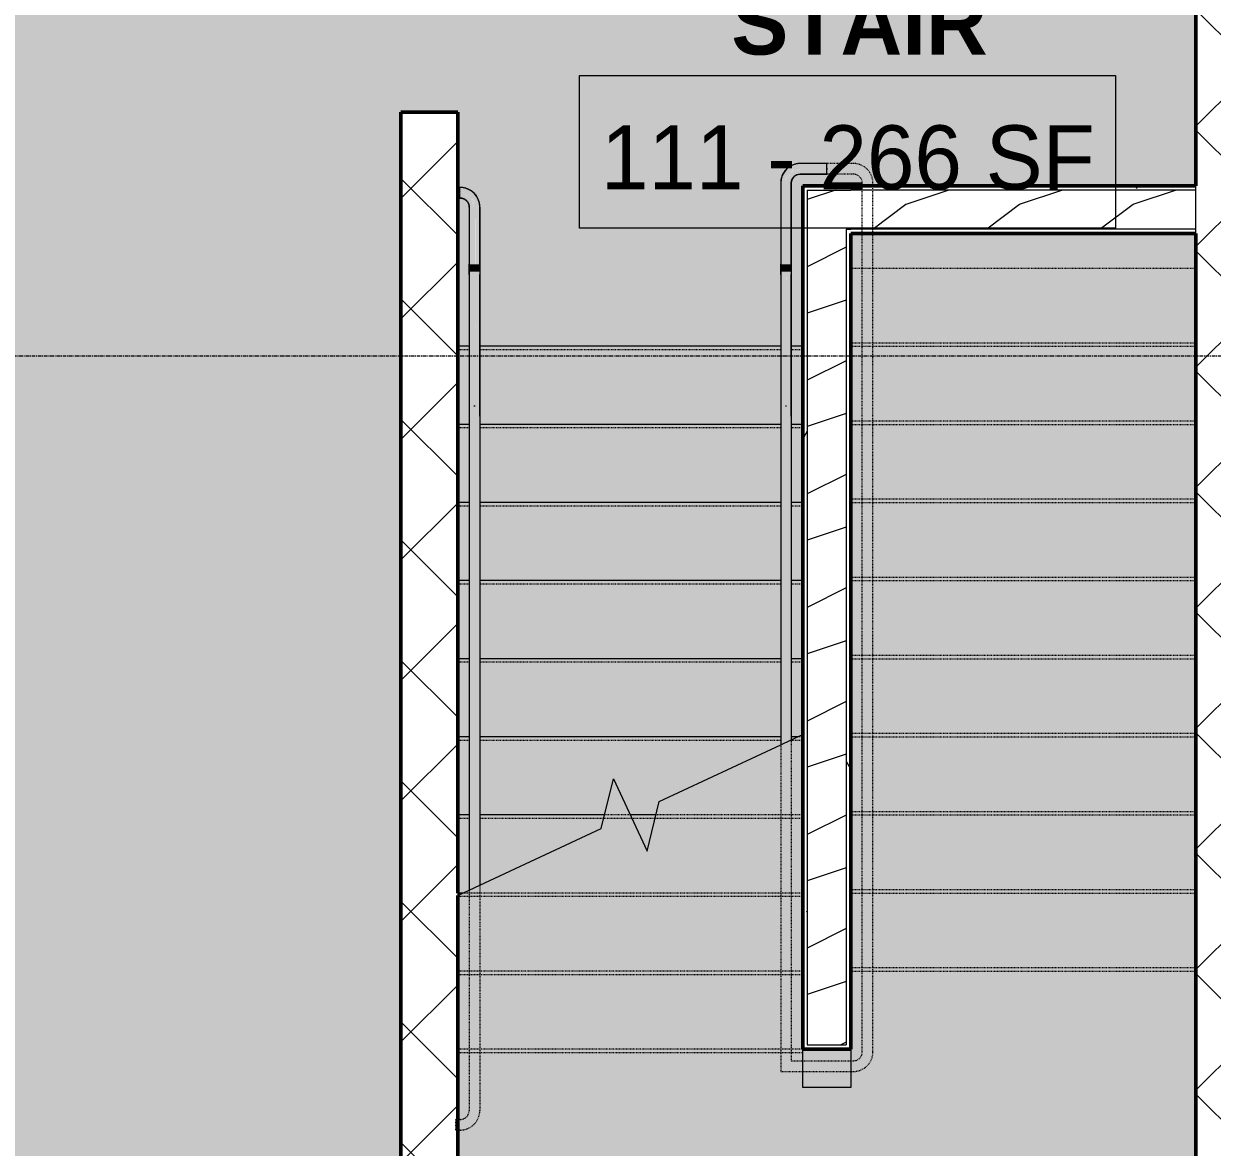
# Model space of a CAD drawing. Header units: inches. Extents: x -4266 to -1814, y 9706 to 12441.
# Drawn here: x -2693.4 to -2526, y 10055.8 to 10214 of the extents above; entities that cross this region are included whole.
import ezdxf

# ---------------------------------------------------------------- set-up
doc = ezdxf.new("R2010")
doc.units = ezdxf.units.IN
doc.header["$MEASUREMENT"] = 0
doc.linetypes.add('Grid Line 1_2_', pattern=[0.875, 0.5, -0.125, 0.125, -0.125])
doc.linetypes.add('Overhead 1_16_', pattern=[0.101562, 0.0625, -0.039062])
for name, color, linetype, lineweight in [('0-1', 7, 'Continuous', 5), ('0-2', 10, 'Continuous', 13), ('A-AREA-IDEN', 2, 'Continuous', 9), ('A-FLOR-2', 10, 'Continuous', 13), ('A-FLOR-HRAL-1', 7, 'Continuous', 9), ('A-FLOR-HRAL-3', 7, 'Overhead 1_16_', 9), ('A-WALL-3', 250, 'Continuous', 50), ('A-WALL-4', 10, 'Continuous', 13), ('A-WALL-PATT-1', 7, 'Continuous', 9), ('A-WALL-PATT-2', 53, 'Continuous', 9), ('A-WALL-PATT-5', 251, 'Continuous', 9), ('I-WALL-1', 250, 'Continuous', 50), ('S-GRID-1', 1, 'Grid Line 1_2_', 9), ('S-STRS-1', 7, 'Continuous', 9), ('S-STRS-3', 7, 'Overhead 1_16_', 9), ('S-STRS-5', 21, 'Continuous', 5), ('S-STRS-MBND-1', 7, 'Overhead 1_16_', 9), ('S-STRS-MBND-2', 7, 'Continuous', 9)]:
    doc.layers.add(name, color=color, linetype=linetype, lineweight=lineweight)
doc.layers.add('A-AREA-PATT-1', color=7, linetype='Continuous', lineweight=9, transparency=1)
doc.styles.add('Century Gothic', font='ufonts.com_century-gothic.ttf', dxfattribs={"height": 9})
doc.styles.add('Century Gothic_B', font='GOTHICB.TTF', dxfattribs={"height": 9})
pattern_1 = [(45, (0, 0), (-8.485281, 8.485281), []), (135, (0, 0), (-8.485281, -8.485281), [])]
pattern_2 = [(0, (0, 0), (30.72, 7.68), [1.267, -21.773, 1.267, -21.773, -122.88]), (0, (0, 0), (30.72, 7.68), [-46.08, 1.267, -44.813, 1.267, -21.773, -53.76]), (0, (0, 0), (30.72, 7.68), [-115.2, 1.267, -14.093, 1.267, -37.133]), (120, (11.52, 3.84), (-22.011075, 22.7643004), [1.267, -21.773, 1.267, -21.773, -122.88]), (120, (11.52, 3.84), (-22.011075, 22.7643004), [-46.08, 1.267, -44.813, 1.267, -21.773, -53.76]), (120, (11.52, 3.84), (-22.011075, 22.7643004), [-115.2, 1.267, -14.093, 1.267, -37.133]), (240, (15.36, 19.2), (-8.708925, -30.4443004), [1.267, -21.773, 1.267, -21.773, -122.88]), (240, (15.36, 19.2), (-8.708925, -30.4443004), [-46.08, 1.267, -44.813, 1.267, -21.773, -53.76]), (240, (15.36, 19.2), (-8.708925, -30.4443004), [-115.2, 1.267, -14.093, 1.267, -37.133])]
pattern_3 = [(216.87, (6.397, 15.994), (47.9809429, 31.9870857), [7.997, -71.971]), (206.565, (15.994, 11.196), (-15.993714, -15.9941327), [17.881, -17.881]), (198.435, (15.994, 3.199), (-31.9867405, -15.9938803), [10.115, -40.461])]

# ---------------------------------------------------------------- blocks, each defined once
blk = doc.blocks.new('CTR - 1st Phase - Shell_rvt-1-FLOOR PLAN - 1ST FLOOR')
at = {"layer": 'A-FLOR-2'}
for p, q in [((-2583.7, 10064.21), (-2583.7, 10069.59)), ((-2576.95, 10069.59), (-2576.95, 10064.21)), ((-2576.95, 10064.21), (-2583.7, 10064.21))]:
    blk.add_line(p, q, dxfattribs=at)
at = {"layer": 'S-GRID-1'}
blk.add_line((-1814.21, 10167.19), (-4168.71, 10167.19), dxfattribs=at)
blk = doc.blocks.new('Top Rail Type - Top Rail_Internal_-2385017-FLOOR PLAN - 1ST FLOOR')
at = {"layer": 'A-FLOR-HRAL-1'}
for points in [[(-2632.32, 10190.12), (-2631.95, 10190.16), (-2631.95, 10190.31), (-2632.32, 10190.29), (-2632.32, 10190.16)], [(-2629.95, 10180.16), (-2629.86, 10180.16), (-2629.86, 10188.21), (-2630.04, 10188.21), (-2630.04, 10180.16)], [(-2630.03, 10179.1), (-2629.32, 10179.11), (-2629.2, 10179.11), (-2629.22, 10180.16), (-2630.7, 10180.16), (-2630.66, 10179.11), (-2630.03, 10179.11)], [(-2630.06, 10160.16), (-2629.95, 10160.17), (-2629.84, 10160.17), (-2629.87, 10178.74), (-2629.87, 10179.1), (-2630.03, 10179.09), (-2630.06, 10160.17)]]:
    blk.add_hatch(color=256, dxfattribs=at).paths.add_polyline_path(points, flags=0)
h = blk.add_hatch(color=256, dxfattribs=at)
h.paths.add_polyline_path([(-2630.04, 10188.21), (-2629.87, 10188.21), (-2629.9, 10188.75), (-2629.95, 10188.79), (-2629.92, 10188.79), (-2630.39, 10189.63), (-2630.41, 10189.64), (-2630.8, 10189.99), (-2630.92, 10190.03), (-2631.66, 10190.31), (-2631.95, 10190.29), (-2631.95, 10190.12), (-2631.14, 10189.91), (-2630.87, 10189.75), (-2630.8, 10189.7), (-2630.53, 10189.53), (-2630.26, 10189), (-2630.15, 10188.79), (-2630.13, 10188.76), (-2630.09, 10188.46)], flags=0)
h.paths.add_polyline_path([(-2630, 10190.16), (-2630.46, 10190.49), (-2630.11, 10190.23)], flags=0)
h.paths.add_polyline_path([(-2629.41, 10189.27), (-2629.97, 10190.11), (-2629.71, 10189.71), (-2629.47, 10189.36)], flags=0)
for p, q in [((-2631.95, 10190.96), (-2632.32, 10190.96)), ((-2632.32, 10189.46), (-2631.95, 10189.46)), ((-2630.7, 10188.21), (-2630.7, 10180.16)), ((-2629.2, 10180.16), (-2629.2, 10188.21)), ((-2630.7, 10178.71), (-2630.7, 10158.75)), ((-2629.2, 10158.75), (-2629.2, 10178.71)), ((-2629.87, 10160.17), (-2630.03, 10160.17))]:
    blk.add_line(p, q, dxfattribs=at)
at = {"layer": 'A-FLOR-HRAL-1', "flags": 128}
for points in [[(-2629.2, 10188.21), (-2629.2, 10188.32), (-2629.21, 10188.43), (-2629.22, 10188.54), (-2629.23, 10188.65), (-2629.25, 10188.76), (-2629.28, 10188.87), (-2629.31, 10188.97), (-2629.34, 10189.08), (-2629.38, 10189.18), (-2629.42, 10189.29), (-2629.46, 10189.39), (-2629.51, 10189.48), (-2629.56, 10189.58), (-2629.62, 10189.68), (-2629.68, 10189.77), (-2629.74, 10189.86), (-2629.81, 10189.94), (-2629.88, 10190.03), (-2629.96, 10190.11), (-2630.03, 10190.19), (-2630.11, 10190.26), (-2630.2, 10190.33), (-2630.28, 10190.4), (-2630.37, 10190.47), (-2630.46, 10190.53), (-2630.56, 10190.59), (-2630.65, 10190.64), (-2630.75, 10190.69), (-2630.85, 10190.74), (-2630.95, 10190.78), (-2631.06, 10190.82), (-2631.16, 10190.85), (-2631.27, 10190.88), (-2631.37, 10190.9), (-2631.48, 10190.92), (-2631.59, 10190.94), (-2631.7, 10190.95), (-2631.81, 10190.96), (-2631.92, 10190.96), (-2631.95, 10190.96)], [(-2631.95, 10189.46), (-2631.9, 10189.46), (-2631.85, 10189.46), (-2631.8, 10189.46), (-2631.75, 10189.45), (-2631.7, 10189.44), (-2631.65, 10189.43), (-2631.6, 10189.42), (-2631.56, 10189.4), (-2631.51, 10189.38), (-2631.46, 10189.37), (-2631.42, 10189.35), (-2631.37, 10189.32), (-2631.33, 10189.3), (-2631.28, 10189.27), (-2631.24, 10189.25), (-2631.2, 10189.22), (-2631.16, 10189.19), (-2631.12, 10189.15), (-2631.09, 10189.12), (-2631.05, 10189.09), (-2631.02, 10189.05), (-2630.99, 10189.01), (-2630.95, 10188.97), (-2630.92, 10188.93), (-2630.9, 10188.89), (-2630.87, 10188.85), (-2630.85, 10188.8), (-2630.82, 10188.76), (-2630.8, 10188.71), (-2630.78, 10188.67), (-2630.77, 10188.62), (-2630.75, 10188.57), (-2630.74, 10188.52), (-2630.73, 10188.48), (-2630.72, 10188.43), (-2630.71, 10188.38), (-2630.7, 10188.33), (-2630.7, 10188.28), (-2630.7, 10188.23), (-2630.7, 10188.21)], [(-2630.7, 10178.71), (-2630.7, 10178.81), (-2630.7, 10178.9), (-2630.7, 10179), (-2630.7, 10179.1), (-2630.7, 10179.21), (-2630.7, 10179.31), (-2630.7, 10179.41), (-2630.7, 10179.52), (-2630.7, 10179.63), (-2630.7, 10179.74), (-2630.7, 10179.85), (-2630.7, 10179.96), (-2630.7, 10180.07), (-2630.7, 10180.16)], [(-2629.2, 10180.16), (-2629.2, 10180.05), (-2629.2, 10179.94), (-2629.2, 10179.83), (-2629.2, 10179.72), (-2629.2, 10179.61), (-2629.2, 10179.5), (-2629.2, 10179.4), (-2629.2, 10179.29), (-2629.2, 10179.19), (-2629.2, 10179.09), (-2629.2, 10178.99), (-2629.2, 10178.89), (-2629.2, 10178.79), (-2629.2, 10178.71)]]:
    blk.add_lwpolyline(points, dxfattribs=at)
blk = doc.blocks.new('Top Rail Type - Top Rail_Internal_-V231-FLOOR PLAN - 1ST FLOOR')
at = {"layer": 'A-FLOR-HRAL-1'}
h = blk.add_hatch(color=256, dxfattribs=at)
h.paths.add_polyline_path([(-2631.95, 10189.46), (-2631.95, 10190.12), (-2632.32, 10190.08), (-2632.32, 10189.46)], flags=0)
h.paths.add_polyline_path([(-2632.32, 10190.31), (-2631.95, 10190.31), (-2631.95, 10190.96), (-2632.32, 10190.96), (-2632.32, 10190.46)], flags=0)
h = blk.add_hatch(color=256, dxfattribs=at)
h.paths.add_polyline_path([(-2630.09, 10188.21), (-2630.04, 10188.21), (-2630.26, 10189), (-2630.59, 10189.57), (-2631.4, 10190.02), (-2631.51, 10190.05), (-2631.78, 10190.09), (-2631.95, 10190.09), (-2631.95, 10189.46), (-2631.32, 10189.3), (-2630.85, 10188.79), (-2630.7, 10188.21), (-2630.14, 10188.21)], flags=0)
h.paths.add_polyline_path([(-2629.2, 10188.21), (-2629.41, 10189.27), (-2630, 10190.16), (-2630.9, 10190.76), (-2631.95, 10190.96), (-2631.95, 10190.31), (-2631.41, 10190.27), (-2631.42, 10190.23), (-2630.63, 10189.86), (-2630.34, 10189.56), (-2630.07, 10189.16), (-2630, 10188.95), (-2629.92, 10188.79), (-2629.89, 10188.75), (-2629.87, 10188.53), (-2629.87, 10188.21), (-2629.33, 10188.21)], flags=0)
h = blk.add_hatch(color=256, dxfattribs=at)
h.paths.add_polyline_path([(-2629.8, 10180.16), (-2629.2, 10180.16), (-2629.2, 10188.21), (-2629.86, 10188.21), (-2629.85, 10180.16)], flags=0)
h.paths.add_polyline_path([(-2630.11, 10180.16), (-2630.04, 10180.16), (-2630.04, 10188.21), (-2630.7, 10188.21), (-2630.7, 10180.16), (-2630.19, 10180.16)], flags=0)
blk.add_hatch(color=256, dxfattribs=at).paths.add_polyline_path([(-2630.7, 10092.01), (-2629.2, 10092.71), (-2629.2, 10179.11), (-2629.87, 10179.09), (-2629.84, 10160.16), (-2630.06, 10160.18), (-2630.03, 10178.75), (-2630.05, 10179.11), (-2630.7, 10179.11), (-2630.7, 10102.44)], flags=0)
for p, q in [((-2632.32, 10190.96), (-2631.95, 10190.96)), ((-2632.32, 10189.46), (-2631.95, 10189.46)), ((-2630.7, 10188.21), (-2630.7, 10180.16)), ((-2629.2, 10188.21), (-2629.2, 10180.16)), ((-2630.7, 10180.16), (-2630.7, 10179.11)), ((-2629.2, 10180.16), (-2629.2, 10179.11)), ((-2630.7, 10179.11), (-2630.7, 10092.01)), ((-2629.2, 10179.11), (-2629.2, 10092.71)), ((-2630.7, 10092.01), (-2629.2, 10092.71))]:
    blk.add_line(p, q, dxfattribs=at)
for radius, start in [(2.75, 360), (1.25, 0)]:
    blk.add_arc((-2631.95, 10188.21), radius, start, 90, dxfattribs=at)
at = {"layer": 'A-FLOR-HRAL-3'}
for p, q in [((-2629.2, 10092.71), (-2629.2, 10070.07)), ((-2630.7, 10092.01), (-2630.7, 10070.07)), ((-2630.7, 10070.07), (-2630.7, 10069.02)), ((-2630.7, 10069.02), (-2630.7, 10060.96)), ((-2629.2, 10070.07), (-2629.2, 10069.02)), ((-2629.2, 10069.02), (-2629.2, 10060.96)), ((-2632.57, 10058.21), (-2632.57, 10059.71)), ((-2631.95, 10059.71), (-2632.57, 10059.71)), ((-2631.95, 10058.21), (-2632.57, 10058.21))]:
    blk.add_line(p, q, dxfattribs=at)
for radius in [1.25, 2.75]:
    blk.add_arc((-2631.95, 10060.96), radius, 270, 0, dxfattribs=at)
blk = doc.blocks.new('Top Rail Type - Top Rail_Internal_-2385019-FLOOR PLAN - 1ST FLOOR')
at = {"layer": 'A-FLOR-HRAL-1'}
for points in [[(-2586.07, 10191.59), (-2585.98, 10191.59), (-2585.77, 10192.39), (-2585.66, 10192.62), (-2585.54, 10192.76), (-2585.32, 10193.05), (-2584.86, 10193.28), (-2584.52, 10193.41), (-2584.3, 10193.45), (-2584.07, 10193.53), (-2584.07, 10193.68), (-2584.6, 10193.65), (-2585.49, 10193.15), (-2585.5, 10193.13), (-2585.85, 10192.74), (-2585.89, 10192.62), (-2586.15, 10191.9), (-2586.15, 10191.59)], [(-2582.31, 10193.5), (-2580.32, 10193.5), (-2580.32, 10193.68), (-2584.07, 10193.68), (-2584.07, 10193.5), (-2583.07, 10193.5)], [(-2585.98, 10180.16), (-2585.98, 10191.59), (-2586.16, 10191.59), (-2586.16, 10180.16), (-2586.07, 10180.16)], [(-2586, 10179.1), (-2585.98, 10179.11), (-2585.32, 10179.11), (-2585.35, 10180.16), (-2586.82, 10180.16), (-2586.78, 10179.11), (-2586, 10179.1)], [(-2586.18, 10160.16), (-2586.07, 10160.17), (-2585.97, 10160.17), (-2586, 10178.74), (-2586, 10179.1), (-2586.15, 10179.09), (-2586.18, 10160.17)]]:
    blk.add_hatch(color=256, dxfattribs=at).paths.add_polyline_path(points, flags=0)
for p, q in [((-2580.32, 10194.34), (-2584.07, 10194.34)), ((-2584.07, 10192.84), (-2580.32, 10192.84)), ((-2580.32, 10193.68), (-2580.32, 10193.5)), ((-2586.82, 10191.59), (-2586.82, 10180.16)), ((-2585.32, 10180.16), (-2585.32, 10191.59)), ((-2586.82, 10178.71), (-2586.82, 10158.75)), ((-2585.32, 10158.75), (-2585.32, 10178.71)), ((-2586, 10160.17), (-2586.15, 10160.17))]:
    blk.add_line(p, q, dxfattribs=at)
at = {"layer": 'A-FLOR-HRAL-1', "flags": 128}
for points in [[(-2584.07, 10194.34), (-2584.18, 10194.34), (-2584.29, 10194.33), (-2584.4, 10194.32), (-2584.51, 10194.3), (-2584.62, 10194.28), (-2584.73, 10194.26), (-2584.83, 10194.23), (-2584.94, 10194.2), (-2585.04, 10194.16), (-2585.14, 10194.12), (-2585.25, 10194.08), (-2585.34, 10194.03), (-2585.44, 10193.98), (-2585.53, 10193.92), (-2585.63, 10193.86), (-2585.72, 10193.8), (-2585.8, 10193.73), (-2585.89, 10193.66), (-2585.97, 10193.58), (-2586.05, 10193.51), (-2586.12, 10193.42), (-2586.19, 10193.34), (-2586.26, 10193.26), (-2586.33, 10193.17), (-2586.39, 10193.08), (-2586.45, 10192.98), (-2586.5, 10192.89), (-2586.55, 10192.79), (-2586.59, 10192.69), (-2586.64, 10192.59), (-2586.67, 10192.48), (-2586.71, 10192.38), (-2586.74, 10192.27), (-2586.76, 10192.16), (-2586.78, 10192.06), (-2586.8, 10191.95), (-2586.81, 10191.84), (-2586.82, 10191.73), (-2586.82, 10191.62), (-2586.82, 10191.59)], [(-2585.32, 10191.59), (-2585.32, 10191.64), (-2585.32, 10191.69), (-2585.31, 10191.74), (-2585.31, 10191.79), (-2585.3, 10191.84), (-2585.29, 10191.89), (-2585.28, 10191.93), (-2585.26, 10191.98), (-2585.24, 10192.03), (-2585.23, 10192.08), (-2585.2, 10192.12), (-2585.18, 10192.17), (-2585.16, 10192.21), (-2585.13, 10192.25), (-2585.11, 10192.3), (-2585.08, 10192.34), (-2585.05, 10192.38), (-2585.01, 10192.41), (-2584.98, 10192.45), (-2584.94, 10192.49), (-2584.91, 10192.52), (-2584.87, 10192.55), (-2584.83, 10192.58), (-2584.79, 10192.61), (-2584.75, 10192.64), (-2584.71, 10192.67), (-2584.66, 10192.69), (-2584.62, 10192.71), (-2584.57, 10192.74), (-2584.53, 10192.75), (-2584.48, 10192.77), (-2584.43, 10192.79), (-2584.38, 10192.8), (-2584.34, 10192.81), (-2584.29, 10192.82), (-2584.24, 10192.83), (-2584.19, 10192.83), (-2584.14, 10192.84), (-2584.09, 10192.84), (-2584.07, 10192.84)], [(-2586.82, 10178.71), (-2586.82, 10178.81), (-2586.82, 10178.9), (-2586.82, 10179), (-2586.82, 10179.1), (-2586.82, 10179.21), (-2586.82, 10179.31), (-2586.82, 10179.41), (-2586.82, 10179.52), (-2586.82, 10179.63), (-2586.82, 10179.74), (-2586.82, 10179.85), (-2586.82, 10179.96), (-2586.82, 10180.07), (-2586.82, 10180.16)], [(-2585.32, 10180.16), (-2585.32, 10180.05), (-2585.32, 10179.94), (-2585.32, 10179.83), (-2585.32, 10179.72), (-2585.32, 10179.61), (-2585.32, 10179.5), (-2585.32, 10179.4), (-2585.32, 10179.29), (-2585.32, 10179.19), (-2585.32, 10179.09), (-2585.32, 10178.99), (-2585.32, 10178.89), (-2585.32, 10178.79), (-2585.32, 10178.71)]]:
    blk.add_lwpolyline(points, dxfattribs=at)
blk = doc.blocks.new('Top Rail Type - Top Rail_Internal_-V232-FLOOR PLAN - 1ST FLOOR')
at = {"layer": 'A-FLOR-HRAL-1'}
h = blk.add_hatch(color=256, dxfattribs=at)
h.paths.add_polyline_path([(-2586.82, 10191.59), (-2586.15, 10191.59), (-2586.13, 10192.12), (-2585.89, 10192.62), (-2585.94, 10192.62), (-2585.68, 10192.96), (-2585.15, 10193.4), (-2584.93, 10193.48), (-2584.52, 10193.67), (-2584.07, 10193.68), (-2584.07, 10194.34), (-2585.13, 10194.13), (-2586.07, 10193.45), (-2586.61, 10192.64), (-2586.8, 10191.72)], flags=0)
h.paths.add_polyline_path([(-2585.32, 10191.59), (-2585.16, 10192.21), (-2584.7, 10192.67), (-2584.07, 10192.84), (-2584.07, 10193.5), (-2584.86, 10193.28), (-2585.43, 10192.94), (-2585.88, 10192.14), (-2585.91, 10192), (-2585.94, 10191.76), (-2585.94, 10191.59), (-2585.35, 10191.59)], flags=0)
h = blk.add_hatch(color=256, dxfattribs=at)
h.paths.add_polyline_path([(-2584.07, 10192.84), (-2580.32, 10192.84), (-2580.32, 10193.5), (-2584.07, 10193.5), (-2584.07, 10193.44)], flags=0)
h.paths.add_polyline_path([(-2580.32, 10193.68), (-2580.32, 10194.34), (-2584.07, 10194.34), (-2584.07, 10193.68), (-2583.07, 10193.68)], flags=0)
h = blk.add_hatch(color=256, dxfattribs=at)
h.paths.add_polyline_path([(-2586.82, 10180.16), (-2586.16, 10180.16), (-2586.16, 10191.59), (-2586.82, 10191.59), (-2586.82, 10188.79)], flags=0)
h.paths.add_polyline_path([(-2585.92, 10180.16), (-2585.32, 10180.16), (-2585.32, 10191.59), (-2585.98, 10191.59), (-2585.98, 10180.16)], flags=0)
blk.add_hatch(color=256, dxfattribs=at).paths.add_polyline_path([(-2586.82, 10112.47), (-2585.32, 10113.17), (-2585.32, 10179.11), (-2586, 10179.09), (-2585.97, 10160.16), (-2586.18, 10160.18), (-2586.15, 10178.75), (-2586.17, 10179.11), (-2586.82, 10179.11), (-2586.82, 10113.04)], flags=0)
for p, q in [((-2580.32, 10194.34), (-2584.07, 10194.34)), ((-2580.32, 10192.84), (-2584.07, 10192.84)), ((-2580.32, 10192.84), (-2580.32, 10194.34)), ((-2586.82, 10191.59), (-2586.82, 10180.16)), ((-2585.32, 10191.59), (-2585.32, 10180.16)), ((-2586.82, 10180.16), (-2586.82, 10179.11)), ((-2585.32, 10180.16), (-2585.32, 10179.11)), ((-2586.82, 10179.11), (-2586.82, 10112.47)), ((-2585.32, 10179.11), (-2585.32, 10113.17)), ((-2586.82, 10112.47), (-2585.32, 10113.17))]:
    blk.add_line(p, q, dxfattribs=at)
for radius in [2.75, 1.25]:
    blk.add_arc((-2584.07, 10191.59), radius, 90, 180, dxfattribs=at)
at = {"layer": 'A-FLOR-HRAL-3'}
for p, q in [((-2580.32, 10192.84), (-2580.32, 10194.34)), ((-2576.57, 10194.34), (-2580.32, 10194.34)), ((-2576.57, 10192.84), (-2580.32, 10192.84)), ((-2575.32, 10180.16), (-2575.32, 10191.59)), ((-2573.82, 10180.16), (-2573.82, 10191.59)), ((-2575.32, 10179.11), (-2575.32, 10180.16)), ((-2573.82, 10179.11), (-2573.82, 10180.16)), ((-2575.32, 10069.59), (-2575.32, 10179.11)), ((-2573.82, 10069.59), (-2573.82, 10179.11)), ((-2585.32, 10113.17), (-2585.32, 10070.07)), ((-2586.82, 10112.47), (-2586.82, 10070.07)), ((-2586.82, 10070.07), (-2586.82, 10069.02)), ((-2586.82, 10069.02), (-2586.82, 10066.46)), ((-2585.32, 10070.07), (-2585.32, 10069.02)), ((-2585.32, 10069.02), (-2585.32, 10067.96)), ((-2575.32, 10069.21), (-2575.32, 10069.59)), ((-2573.82, 10069.21), (-2573.82, 10069.59)), ((-2585.32, 10067.96), (-2576.57, 10067.96)), ((-2586.82, 10066.46), (-2576.57, 10066.46))]:
    blk.add_line(p, q, dxfattribs=at)
for centre, radius, start, end in [((-2576.57, 10191.59), 2.75, 0, 90), ((-2576.57, 10191.59), 1.25, 0, 90), ((-2576.57, 10069.21), 2.75, 270, 0), ((-2576.57, 10069.21), 1.25, 270, 0)]:
    blk.add_arc(centre, radius, start, end, dxfattribs=at)
blk = doc.blocks.new('CTR - 1st Phase -Stairs _ Elevators_rvt-1-FLOOR PLAN - 1ST FLOOR')
at = {"layer": 'A-WALL-PATT-1'}
h = blk.add_hatch(dxfattribs=at)
h.set_pattern_fill('FP_1', color=256, style=0, pattern_type=2)
h.set_pattern_definition(pattern_2)
h.paths.add_polyline_path([(-2583.7, 10069.59), (-2583.07, 10069.59), (-2583.07, 10191.21), (-2583.7, 10191.21), (-2583.7, 10070.21)], flags=0)
h = blk.add_hatch(dxfattribs=at)
h.set_pattern_fill('FP_1', color=256, style=0, pattern_type=2)
h.set_pattern_definition(pattern_2)
h.paths.add_polyline_path([(-2577.8, 10190.59), (-2528.32, 10190.59), (-2528.32, 10191.21), (-2583.07, 10191.21), (-2583.07, 10190.59)], flags=0)
h = blk.add_hatch(dxfattribs=at)
h.set_pattern_fill('FP_1', color=256, style=0, pattern_type=2)
h.set_pattern_definition(pattern_2)
h.paths.add_polyline_path([(-2576.95, 10069.59), (-2576.95, 10185.09), (-2577.57, 10185.09), (-2577.57, 10070.21), (-2583.07, 10070.21), (-2583.07, 10069.59), (-2577.57, 10069.59)], flags=0)
at = {"layer": 'A-WALL-PATT-2'}
h = blk.add_hatch(dxfattribs=at)
h.set_pattern_fill('FP_25', color=256, style=0, pattern_type=2)
h.set_pattern_definition(pattern_3)
h.paths.add_polyline_path([(-2583.07, 10070.21), (-2577.57, 10070.21), (-2577.57, 10190.59), (-2583.07, 10190.59), (-2583.07, 10108.36)], flags=0)
h = blk.add_hatch(dxfattribs=at)
h.set_pattern_fill('FP_25', color=256, style=0, pattern_type=2)
h.set_pattern_definition(pattern_3)
h.paths.add_polyline_path([(-2529.02, 10185.09), (-2528.32, 10185.09), (-2528.32, 10190.59), (-2577.57, 10190.59), (-2577.57, 10185.09), (-2552.48, 10185.09)], flags=0)
at = {"layer": 'A-WALL-PATT-5'}
h = blk.add_hatch(dxfattribs=at)
h.set_pattern_fill('FP_24', color=256, style=0, pattern_type=2)
h.set_pattern_definition(pattern_1)
h.paths.add_polyline_path([(-2520.32, 10021.59), (-2520.32, 10253.59), (-2528.32, 10253.59), (-2528.32, 10021.59)], flags=0)
h = blk.add_hatch(dxfattribs=at)
h.set_pattern_fill('FP_24', color=256, style=0, pattern_type=2)
h.set_pattern_definition(pattern_1)
h.paths.add_polyline_path([(-2640.32, 10021.59), (-2632.32, 10021.59), (-2632.32, 10201.59), (-2640.32, 10201.59), (-2640.32, 10027.92)], flags=0)
at = {"layer": 'S-STRS-5'}
h = blk.add_hatch(color=256, dxfattribs=at)
h.paths.add_polyline_path([(-2630.7, 10157.59), (-2630.7, 10168.59), (-2632.32, 10168.59), (-2632.32, 10157.59)], flags=0)
h.paths.add_polyline_path([(-2629.2, 10157.59), (-2586.82, 10157.59), (-2586.82, 10168.59), (-2629.2, 10168.59), (-2629.2, 10158.45)], flags=0)
h.paths.add_polyline_path([(-2585.32, 10157.59), (-2583.7, 10157.59), (-2583.7, 10168.59), (-2585.32, 10168.59), (-2585.32, 10158.45)], flags=0)
h = blk.add_hatch(color=256, dxfattribs=at)
h.paths.add_polyline_path([(-2632.32, 10146.59), (-2630.7, 10146.59), (-2630.7, 10157.59), (-2632.32, 10157.59), (-2632.32, 10148.57)], flags=0)
h.paths.add_polyline_path([(-2629.2, 10146.59), (-2586.82, 10146.59), (-2586.82, 10157.59), (-2629.2, 10157.59), (-2629.2, 10148.57)], flags=0)
h.paths.add_polyline_path([(-2583.7, 10146.59), (-2583.7, 10157.59), (-2585.32, 10157.59), (-2585.32, 10146.59), (-2584.42, 10146.59)], flags=0)
h = blk.add_hatch(color=256, dxfattribs=at)
h.paths.add_polyline_path([(-2584.42, 10135.59), (-2583.7, 10135.59), (-2583.7, 10146.59), (-2585.32, 10146.59), (-2585.32, 10135.59)], flags=0)
h.paths.add_polyline_path([(-2632.32, 10135.59), (-2630.7, 10135.59), (-2630.7, 10146.59), (-2632.32, 10146.59)], flags=0)
h.paths.add_polyline_path([(-2629.2, 10135.59), (-2586.82, 10135.59), (-2586.82, 10146.59), (-2629.2, 10146.59)], flags=0)
h = blk.add_hatch(color=256, dxfattribs=at)
h.paths.add_polyline_path([(-2584.42, 10124.59), (-2583.7, 10124.59), (-2583.7, 10135.59), (-2585.32, 10135.59), (-2585.32, 10124.59)], flags=0)
h.paths.add_polyline_path([(-2630.7, 10124.59), (-2630.7, 10135.59), (-2632.32, 10135.59), (-2632.32, 10124.59)], flags=0)
h.paths.add_polyline_path([(-2629.2, 10124.59), (-2586.82, 10124.59), (-2586.82, 10135.59), (-2629.2, 10135.59)], flags=0)
h = blk.add_hatch(color=256, dxfattribs=at)
h.paths.add_polyline_path([(-2586.82, 10113.59), (-2586.82, 10124.59), (-2629.2, 10124.59), (-2629.2, 10113.59), (-2610.39, 10113.59)], flags=0)
h.paths.add_polyline_path([(-2632.32, 10113.59), (-2630.7, 10113.59), (-2630.7, 10124.59), (-2632.32, 10124.59)], flags=0)
h.paths.add_polyline_path([(-2584.42, 10113.59), (-2583.7, 10113.93), (-2583.7, 10124.59), (-2585.32, 10124.59), (-2585.32, 10113.59)], flags=0)
h = blk.add_hatch(color=256, dxfattribs=at)
h.paths.add_polyline_path([(-2604.4, 10102.59), (-2603.93, 10104.49), (-2586.82, 10112.47), (-2586.82, 10113.59), (-2629.2, 10113.59), (-2629.2, 10102.59), (-2611.63, 10102.59), (-2610.39, 10107.69), (-2608.01, 10102.59)], flags=0)
h.paths.add_polyline_path([(-2632.32, 10102.59), (-2630.7, 10102.59), (-2630.7, 10113.59), (-2632.32, 10113.59), (-2632.32, 10107.69)], flags=0)
h.paths.add_polyline_path([(-2585.32, 10113.17), (-2584.42, 10113.59), (-2585.32, 10113.59), (-2585.32, 10113.38)], flags=0)
h = blk.add_hatch(color=256, dxfattribs=at)
h.paths.add_polyline_path([(-2631.6, 10091.59), (-2630.7, 10092.01), (-2630.7, 10102.59), (-2632.32, 10102.59), (-2632.32, 10091.59)], flags=0)
h.paths.add_polyline_path([(-2629.2, 10092.71), (-2612.09, 10100.69), (-2611.63, 10102.59), (-2629.2, 10102.59), (-2629.2, 10102.3)], flags=0)
h.paths.add_polyline_path([(-2605.63, 10097.49), (-2604.4, 10102.59), (-2608.01, 10102.59)], flags=0)
blk.add_hatch(color=256, dxfattribs=at).paths.add_polyline_path([(-2632.32, 10091.25), (-2631.6, 10091.59), (-2632.32, 10091.59)], flags=0)
at = {"layer": 'A-WALL-3'}
for p, q in [((-2528.32, 10253.59), (-2528.32, 10191.21)), ((-2632.32, 10201.59), (-2640.32, 10201.59)), ((-2640.32, 10201.59), (-2640.32, 10021.59)), ((-2632.32, 10091.59), (-2632.32, 10201.59)), ((-2528.32, 10184.46), (-2528.32, 10021.59)), ((-2632.32, 10021.59), (-2632.32, 10091.25))]:
    blk.add_line(p, q, dxfattribs=at)
at = {"layer": 'A-WALL-4'}
for p, q in [((-2528.32, 10190.59), (-2528.32, 10191.21)), ((-2583.07, 10190.59), (-2583.07, 10070.21)), ((-2583.07, 10190.59), (-2577.57, 10190.59)), ((-2577.57, 10190.59), (-2576.95, 10190.59)), ((-2528.32, 10190.59), (-2576.95, 10190.59)), ((-2528.32, 10185.09), (-2528.32, 10190.59)), ((-2577.57, 10185.09), (-2577.57, 10070.21)), ((-2577.57, 10185.09), (-2576.95, 10185.09)), ((-2528.32, 10185.09), (-2576.95, 10185.09)), ((-2528.32, 10184.46), (-2528.32, 10185.09)), ((-2583.07, 10070.21), (-2577.57, 10070.21))]:
    blk.add_line(p, q, dxfattribs=at)
at = {"layer": 'I-WALL-1'}
for p, q in [((-2583.07, 10191.21), (-2583.7, 10191.21)), ((-2583.7, 10191.21), (-2583.7, 10069.59)), ((-2576.95, 10191.21), (-2583.07, 10191.21)), ((-2528.32, 10191.21), (-2576.95, 10191.21)), ((-2576.95, 10069.59), (-2576.95, 10184.46)), ((-2576.95, 10184.46), (-2528.32, 10184.46)), ((-2583.7, 10069.59), (-2583.07, 10069.59)), ((-2583.07, 10069.59), (-2577.57, 10069.59)), ((-2577.57, 10069.59), (-2576.95, 10069.59))]:
    blk.add_line(p, q, dxfattribs=at)
at = {"layer": 'S-STRS-1'}
for p, q in [((-2630.7, 10168.59), (-2632.32, 10168.59)), ((-2586.82, 10168.59), (-2629.2, 10168.59)), ((-2583.7, 10168.59), (-2585.32, 10168.59)), ((-2630.7, 10157.59), (-2632.32, 10157.59)), ((-2586.82, 10157.59), (-2629.2, 10157.59)), ((-2583.7, 10157.59), (-2585.32, 10157.59)), ((-2630.7, 10146.59), (-2632.32, 10146.59)), ((-2586.82, 10146.59), (-2629.2, 10146.59)), ((-2583.7, 10146.59), (-2585.32, 10146.59)), ((-2630.7, 10135.59), (-2632.32, 10135.59)), ((-2586.82, 10135.59), (-2629.2, 10135.59)), ((-2583.7, 10135.59), (-2585.32, 10135.59)), ((-2630.7, 10124.59), (-2632.32, 10124.59)), ((-2586.82, 10124.59), (-2629.2, 10124.59)), ((-2583.7, 10124.59), (-2585.32, 10124.59)), ((-2630.7, 10113.59), (-2632.32, 10113.59)), ((-2586.82, 10113.59), (-2629.2, 10113.59)), ((-2584.42, 10113.59), (-2585.32, 10113.59)), ((-2630.7, 10102.59), (-2632.32, 10102.59)), ((-2611.63, 10102.59), (-2629.2, 10102.59)), ((-2604.4, 10102.59), (-2608.01, 10102.59)), ((-2632.32, 10091.59), (-2632.32, 10091.25)), ((-2631.6, 10091.59), (-2632.32, 10091.59))]:
    blk.add_line(p, q, dxfattribs=at)
at = {"layer": 'S-STRS-3'}
for p, q in [((-2630.7, 10168.09), (-2632.32, 10168.09)), ((-2586.82, 10168.09), (-2629.2, 10168.09)), ((-2583.7, 10168.09), (-2585.32, 10168.09)), ((-2630.7, 10157.09), (-2632.32, 10157.09)), ((-2586.82, 10157.09), (-2629.2, 10157.09)), ((-2583.7, 10157.09), (-2585.32, 10157.09)), ((-2630.7, 10146.09), (-2632.32, 10146.09)), ((-2586.82, 10146.09), (-2629.2, 10146.09)), ((-2583.7, 10146.09), (-2585.32, 10146.09)), ((-2630.7, 10135.09), (-2632.32, 10135.09)), ((-2586.82, 10135.09), (-2629.2, 10135.09)), ((-2583.7, 10135.09), (-2585.32, 10135.09)), ((-2630.7, 10124.09), (-2632.32, 10124.09)), ((-2586.82, 10124.09), (-2629.2, 10124.09)), ((-2583.7, 10124.09), (-2585.32, 10124.09)), ((-2630.7, 10113.09), (-2632.32, 10113.09)), ((-2586.82, 10113.09), (-2629.2, 10113.09)), ((-2630.7, 10102.09), (-2632.32, 10102.09)), ((-2611.75, 10102.09), (-2629.2, 10102.09)), ((-2604.52, 10102.09), (-2607.78, 10102.09))]:
    blk.add_line(p, q, dxfattribs=at)
at = {"layer": 'S-STRS-MBND-1'}
for p, q in [((-2576.95, 10179.59), (-2528.32, 10179.59)), ((-2576.95, 10080.59), (-2576.95, 10179.59)), ((-2528.32, 10080.59), (-2528.32, 10179.59)), ((-2576.95, 10169.09), (-2528.32, 10169.09)), ((-2576.95, 10168.59), (-2528.32, 10168.59)), ((-2576.95, 10158.09), (-2528.32, 10158.09)), ((-2576.95, 10157.59), (-2528.32, 10157.59)), ((-2576.95, 10147.09), (-2528.32, 10147.09)), ((-2576.95, 10146.59), (-2528.32, 10146.59)), ((-2576.95, 10136.09), (-2528.32, 10136.09)), ((-2576.95, 10135.59), (-2528.32, 10135.59)), ((-2576.95, 10125.09), (-2528.32, 10125.09)), ((-2576.95, 10124.59), (-2528.32, 10124.59)), ((-2583.7, 10113.09), (-2585.49, 10113.09)), ((-2583.7, 10113.59), (-2584.42, 10113.59)), ((-2576.95, 10114.09), (-2528.32, 10114.09)), ((-2576.95, 10113.59), (-2528.32, 10113.59)), ((-2608.01, 10102.59), (-2611.63, 10102.59)), ((-2583.7, 10102.59), (-2604.4, 10102.59)), ((-2576.95, 10103.09), (-2528.32, 10103.09)), ((-2576.95, 10102.59), (-2528.32, 10102.59)), ((-2607.78, 10102.09), (-2611.75, 10102.09)), ((-2583.7, 10102.09), (-2604.52, 10102.09)), ((-2583.7, 10101.94), (-2583.7, 10069.59)), ((-2632.32, 10091.25), (-2632.32, 10069.59)), ((-2583.7, 10091.09), (-2632.32, 10091.09)), ((-2583.7, 10091.59), (-2631.6, 10091.59)), ((-2576.95, 10092.09), (-2528.32, 10092.09)), ((-2576.95, 10091.59), (-2528.32, 10091.59)), ((-2576.95, 10081.09), (-2528.32, 10081.09)), ((-2583.7, 10080.59), (-2632.32, 10080.59)), ((-2583.7, 10080.09), (-2632.32, 10080.09)), ((-2576.95, 10080.59), (-2576.95, 10069.59)), ((-2576.95, 10080.59), (-2528.32, 10080.59)), ((-2528.32, 10021.59), (-2528.32, 10080.59)), ((-2632.32, 10069.59), (-2632.32, 10021.59)), ((-2583.7, 10069.59), (-2632.32, 10069.59)), ((-2583.7, 10069.09), (-2632.32, 10069.09)), ((-2576.95, 10069.59), (-2583.7, 10069.59))]:
    blk.add_line(p, q, dxfattribs=at)
at = {"layer": 'S-STRS-MBND-2'}
for p, q in [((-2585.32, 10113.17), (-2583.7, 10113.93)), ((-2603.93, 10104.49), (-2586.82, 10112.47)), ((-2612.09, 10100.69), (-2610.39, 10107.69)), ((-2610.39, 10107.69), (-2605.63, 10097.49)), ((-2605.63, 10097.49), (-2603.93, 10104.49)), ((-2629.2, 10092.71), (-2612.09, 10100.69)), ((-2632.32, 10091.25), (-2630.7, 10092.01))]:
    blk.add_line(p, q, dxfattribs=at)
at = {"layer": '0-2'}
for name in ['Top Rail Type - Top Rail_Internal_-2385019-FLOOR PLAN - 1ST FLOOR', 'Top Rail Type - Top Rail_Internal_-V232-FLOOR PLAN - 1ST FLOOR', 'Top Rail Type - Top Rail_Internal_-V231-FLOOR PLAN - 1ST FLOOR', 'Top Rail Type - Top Rail_Internal_-2385017-FLOOR PLAN - 1ST FLOOR']:
    blk.add_blockref(name, (0, 0), dxfattribs=at)

msp = doc.modelspace()

# ---------------------------------------------------------------- hatches: boundary and pattern name
at = {"layer": 'A-AREA-PATT-1'}
h = msp.add_hatch(color=256, dxfattribs=at)
h.paths.add_polyline_path([(-2694.32374, 10254.5894), (-2692.57374, 10254.5894), (-2692.57374, 10218.5894), (-2694.32374, 10218.5894), (-2694.32374, 10253.5894)], flags=0)
h.paths.add_polyline_path([(-2693.69874, 10017.5894), (-2658.94874, 10017.5894), (-2658.94874, 10018.4019), (-2658.32374, 10018.4019), (-2658.32374, 10020.3394), (-2656.32374, 10020.3394), (-2656.32374, 10021.5894), (-2640.32374, 10021.5894), (-2640.32374, 10201.5894), (-2632.32374, 10201.5894), (-2632.32374, 10190.9644), (-2631.82026, 10190.93884), (-2630.79902, 10190.69632), (-2630.09119, 10190.23174), (-2629.92575, 10190.05956), (-2629.68609, 10189.71286), (-2629.38694, 10189.17005), (-2629.19874, 10188.2144), (-2629.19874, 10168.5894), (-2586.82374, 10168.5894), (-2586.79818, 10191.71787), (-2586.55564, 10192.73911), (-2586.05539, 10193.48692), (-2585.86488, 10193.66231), (-2585.5722, 10193.85674), (-2585.02939, 10194.15119), (-2584.07374, 10194.3394), (-2580.32374, 10194.31384), (-2580.32374, 10192.8394), (-2584.23571, 10192.796), (-2584.75883, 10192.61183), (-2585.17872, 10192.1306), (-2585.32374, 10191.5894), (-2585.32374, 10168.5894), (-2583.69874, 10168.5894), (-2583.69874, 10191.2144), (-2528.32374, 10191.2144), (-2528.32374, 10253.5894), (-2656.32374, 10253.5894), (-2656.32374, 10254.5894), (-2658.32374, 10254.5894), (-2658.32374, 10256.5269), (-2658.94874, 10256.5269), (-2658.94874, 10257.5894), (-2693.69874, 10257.5894), (-2693.69874, 10256.5269), (-2694.32374, 10256.5269), (-2694.32374, 10254.5894), (-2696.32374, 10254.5894), (-2696.32374, 10253.5894), (-2704.32374, 10253.5894), (-2704.32374, 10021.5894), (-2696.32374, 10021.5894), (-2696.32374, 10020.3394), (-2694.32374, 10020.3394), (-2694.32374, 10018.4019), (-2693.69874, 10018.4019), (-2693.69874, 10017.79643)], flags=0)
h.paths.add_polyline_path([(-2632.32374, 10021.5894), (-2528.32374, 10021.5894), (-2528.32374, 10184.4644), (-2576.94874, 10184.4644), (-2576.94874, 10069.5894), (-2583.69874, 10069.5894), (-2583.69874, 10113.9265), (-2603.93285, 10104.49118), (-2605.63401, 10097.49141), (-2610.38846, 10107.68738), (-2612.08962, 10100.68761), (-2632.32374, 10091.25229), (-2632.32374, 10023.66975)], flags=0)
h.paths.add_polyline_path([(-2632.32374, 10168.5894), (-2630.69874, 10168.5894), (-2630.74214, 10188.37637), (-2630.9263, 10188.89949), (-2631.40753, 10189.31938), (-2631.94874, 10189.4644), (-2632.32374, 10189.421), (-2632.32374, 10168.68199)], flags=0)

# ---------------------------------------------------------------- linework, layer by layer
at = {"layer": 'A-AREA-IDEN', "flags": 128}
msp.add_lwpolyline([(-2615.13816, 10206.71418), (-2539.63265, 10206.71418), (-2539.63265, 10185.21812), (-2615.13816, 10185.21812)], close=True, dxfattribs=at)

# ---------------------------------------------------------------- block references
at = {"layer": '0-1'}
for name in ['CTR - 1st Phase - Shell_rvt-1-FLOOR PLAN - 1ST FLOOR', 'CTR - 1st Phase -Stairs _ Elevators_rvt-1-FLOOR PLAN - 1ST FLOOR']:
    msp.add_blockref(name, (0, 0), dxfattribs=at)

# ---------------------------------------------------------------- texts
at = {"layer": 'A-AREA-IDEN', "char_height": 9, "attachment_point": 1}
for s, insert, width, style in [('STAIR', (-2593.76965, 10218.68233), 39.39, 'Century Gothic_B'), ('111 - 266 SF', (-2612.13816, 10199.71418), 83.931, 'Century Gothic')]:
    msp.add_mtext(s, dxfattribs=dict(at, insert=insert, width=width, style=style))

doc.saveas('drawing.dxf')
